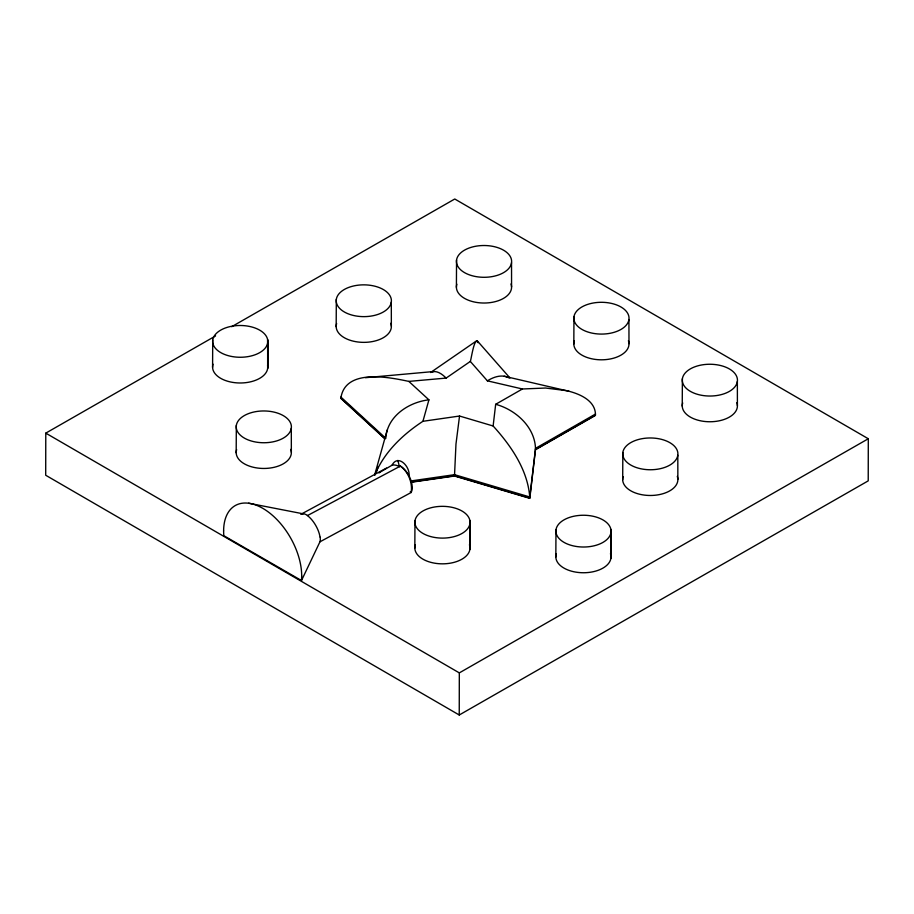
<?xml version="1.0" encoding="UTF-8"?>
<svg xmlns="http://www.w3.org/2000/svg" width="914" height="914" viewBox="0 0 914 914"><rect width="100%" height="100%" fill="white"/><g stroke="black" fill="none" stroke-linecap="round" stroke-linejoin="round"><path stroke-width="1.37" d="M223.587 530.897L223.781 535.673L301.494 580.539L319.934 541.831A17.652 7.186 60.6 0 0 320.266 538.22L320.186 537.181M215.567 335.929L45.78 433.133L45.7 475.246L459.239 714.999L868.22 480.867L868.3 438.754L454.761 199.001L231.676 326.709M212.722 340.031L212.585 367.314M267.711 342.716A27.591 15.892 0.1 0 1 224.501 354.415A27.591 15.892 0.1 0 1 228.443 326.995A27.591 15.892 0.1 0 1 267.711 342.716L267.665 368.433L267.631 339.642L267.756 366.88M336.318 299.404L336.181 326.686M478.091 342.716C474.457 335.164 471.19 359.739 470.322 361.43L446.135 378.088L408.844 381.401C388.576 377.094 345.161 368.376 340.876 398.104L384.84 438.469M414.967 520.877L414.83 548.16M454.509 475.737L455.972 444.067L459.536 416.03L493.126 425.993C511.246 445.918 528.075 470.413 529.823 498.05L454.509 475.737L411.049 481.998M456.543 260.067L456.406 287.339M459.239 714.999L459.319 672.887L45.78 433.133M469.956 523.562A27.591 15.892 0.1 0 1 426.747 535.261A27.591 15.892 0.1 0 1 430.688 507.841A27.591 15.892 0.1 0 1 469.956 523.562L469.91 549.291L469.876 520.489L470.002 547.726M411.049 482.284L454.509 476.034L529.812 498.347L535.513 449.425C535.353 427.341 515.85 409.78 495.674 404.296L493.126 425.993M573.958 316.85L573.821 344.121M567.126 390.804C579.168 393.637 595.688 400.389 595.471 415.105L535.513 449.425M610.963 532.474A27.591 15.892 0.1 0 1 567.754 544.173A27.591 15.892 0.1 0 1 571.696 516.753A27.591 15.892 0.1 0 1 610.963 532.474L610.918 558.203L610.883 529.4L611.009 556.637M622.834 452.521L622.697 479.793M236.189 452.784L236.326 425.501M301.711 576.003L301.494 580.539M555.838 557.072L555.975 529.789M682.244 406.079L682.381 378.796M385.902 437.349C387.525 415.984 409.141 402.011 428.917 399.841L422.931 421.297C402.64 434.596 383.903 452.43 374.694 475.291M374.637 475.074L387.216 429.991M376.694 471.361L377.836 467.237M380.11 472.115L392.003 465.249A17.275 10.123 59.6 0 1 399.407 466.608L399.749 465.694L400.401 466.071A17.252 9.688 61.6 0 1 411.163 492.497L319.934 541.831M411.163 492.497C412.797 483.495 408.455 471.35 399.749 465.694M392.003 465.249C398.081 453.413 410.523 466.963 408.969 475.977M379.002 472.949L379.744 472.389M430.643 372.478L476.788 340.694M470.322 361.43L487.391 380.841C493.629 376.888 502.083 373.975 509.018 377.905M495.674 404.296L522.42 388.987L545.567 388.027L566.452 390.644M595.471 414.042L535.524 448.363L529.823 496.988L454.521 474.674L411.323 480.89M535.513 449.722L595.46 415.402M459.319 672.887L868.3 438.754M430.665 372.444C436.344 369.564 442.296 374.203 446.135 378.088M300.935 514.262L386.485 468.082M307.401 515.61L400.401 466.071M422.931 421.297L459.536 416.03M365.429 377.699L433.887 371.518M248.597 503.203L303.277 513.839M504.151 376.214L569.136 391.306M487.391 380.841L522.42 388.987M307.858 515.942L307.938 515.999A17.126 7.038 60.3 0 1 319.98 536.964M408.844 381.401L428.917 399.841M340.876 397.042L385.879 438.377M340.876 398.401L384.943 438.869M477.234 340.773L509.955 377.985M410.329 491.492L410.477 492.075M397.864 460.405L399.407 466.608M737.358 381.492A27.591 15.892 0.1 0 1 694.16 393.191A27.591 15.892 0.1 0 1 698.09 365.76A27.591 15.892 0.1 0 1 737.358 381.492L737.404 405.645M677.811 455.206A27.591 15.892 0.1 0 1 634.602 466.905A27.591 15.892 0.1 0 1 638.543 439.474A27.591 15.892 0.1 0 1 677.811 455.206L677.857 479.37M628.935 319.534A27.591 15.892 0.1 0 1 585.725 331.234A27.591 15.892 0.1 0 1 589.667 303.802A27.591 15.892 0.1 0 1 628.935 319.534L628.981 343.698M511.532 262.752A27.591 15.892 0.1 0 1 468.322 274.451A27.591 15.892 0.1 0 1 472.252 247.02A27.591 15.892 0.1 0 1 511.532 262.752L511.566 286.916M391.306 302.088A27.591 15.892 0.1 0 1 348.097 313.788A27.591 15.892 0.1 0 1 352.039 286.356A27.591 15.892 0.1 0 1 391.306 302.088L391.352 326.252M291.303 428.198A27.591 15.892 0.1 0 1 248.094 439.897A27.591 15.892 0.1 0 1 252.036 412.465A27.591 15.892 0.1 0 1 291.303 428.198L291.349 452.35M301.266 514.079A17.64 7.426 59.8 0 1 307.275 515.302M223.622 530.908A55.206 31.979 60.2 0 1 262.786 508.333A55.206 31.979 60.2 0 1 301.689 575.98M290.778 449.38A27.591 15.892 0.1 0 1 264.066 468.459A27.591 15.892 0.1 0 1 236.646 449.642M390.781 323.27A27.591 15.892 0.1 0 1 364.069 342.362A27.591 15.892 0.1 0 1 336.638 323.545M510.995 283.934A27.591 15.892 0.1 0 1 484.283 303.025A27.591 15.892 0.1 0 1 456.863 284.208M469.43 544.744A27.591 15.892 0.1 0 1 442.719 563.835A27.591 15.892 0.1 0 1 415.287 545.018M267.585 365.36A27.591 15.892 0.1 0 1 239.194 382.977A27.591 15.892 0.1 0 1 213.042 364.172M736.833 402.674A27.591 15.892 0.1 0 1 710.121 421.754A27.591 15.892 0.1 0 1 682.701 402.937M628.409 340.716A27.591 15.892 0.1 0 1 601.698 359.808A27.591 15.892 0.1 0 1 574.278 340.991M610.438 553.656A27.591 15.892 0.1 0 1 583.726 572.747A27.591 15.892 0.1 0 1 556.295 553.93M677.285 476.388A27.591 15.892 0.1 0 1 650.574 495.479A27.591 15.892 0.1 0 1 623.142 476.662"/></g></svg>
